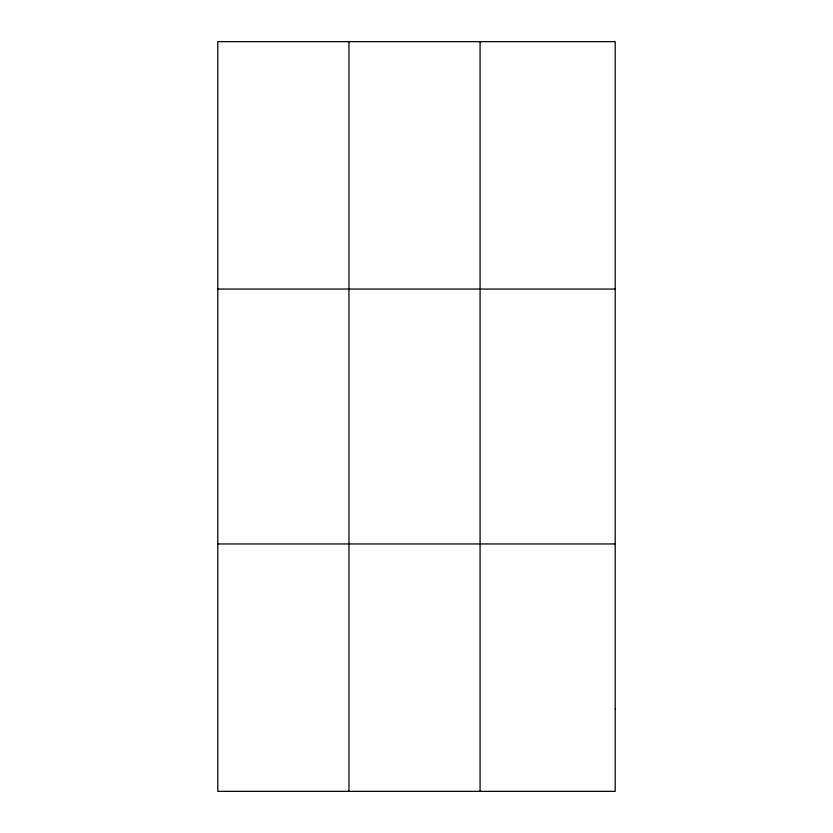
<?xml version="1.0" encoding="UTF-8"?>
<svg xmlns="http://www.w3.org/2000/svg" width="833" height="833" viewBox="0 0 833 833"><rect width="100%" height="100%" fill="white"/><g stroke="black" fill="none" stroke-linecap="round" stroke-linejoin="round"><path stroke-width="1.25" d="M348.944 41.65L348.944 791.35M480.079 41.65L480.079 791.35M217.798 289.051L615.202 289.051M217.798 543.949L615.202 543.949M615.202 708.883L615.202 791.35L217.798 791.35L217.798 41.65L615.202 41.65L615.202 708.883"/></g></svg>
